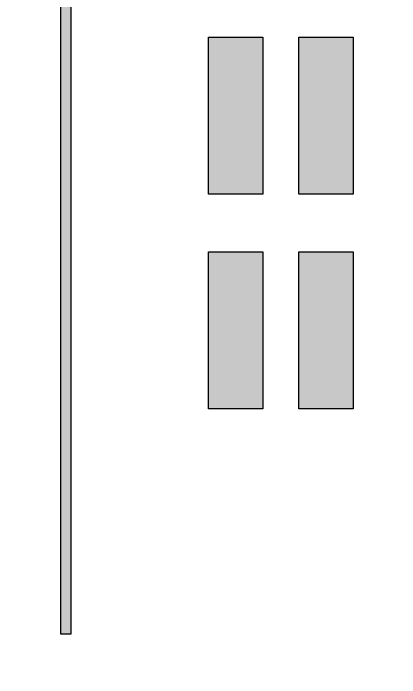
# Model space of a CAD drawing. Header units: inches. Extents: x 0 to 114300, y 0 to 114300.
# Drawn here: x 26926 to 30529, y 42227 to 48428 of the extents above; entities that cross this region are included whole.
import ezdxf

# ---------------------------------------------------------------- set-up
doc = ezdxf.new("R2010")
doc.units = ezdxf.units.IN
doc.header["$MEASUREMENT"] = 0

msp = doc.modelspace()

# ---------------------------------------------------------------- hatches: boundary and pattern name
h = msp.add_hatch()
h.set_pattern_fill('ANSI31', color=256, scale=100)
h.set_pattern_definition([(45, (-3636.991615157837, -6349.999986349467), (-8.838834764831843, 8.838834764831843), [])])
h.paths.add_polyline_path([(114299.999984239, 1.36505186674e-05), (-1.57610338647e-05, 1.36505368573e-05), (-1.57610047609e-05, 114300.0000136505), (114299.999984239, 114300.0000136505)])
edge = h.paths.add_edge_path(flags=16)
edge.add_arc((57149.99912417756, 57150.00082753434), 50800, 288.35843707481706, 529.7953069524029, ccw=False)
edge.add_line((73149.9991241775, 8935.480193185991), (41149.9991241776, 8935.480193186))
edge.add_arc((57149.99912417756, 57150.00082753434), 50800, 190.2046930475971, 251.641562925183, ccw=False)
edge.add_arc((57149.9991244257, 57150.00082761668), 50800.00000025876, 169.795306952608, 190.2046930475971, ccw=False)
h = msp.add_hatch(color=256)
h.dxf.hatch_style = 1
h.paths.add_polyline_path([(86238.69154882117, 53635.02823516601), (86138.69154882117, 53635.02823516601), (86138.69154882117, 42635.02823516601), (86238.69154882117, 42635.02823516601)])
h.paths.add_polyline_path([(29381.06585941429, 41972.92830877018), (84381.06585941429, 41972.92830877018), (84381.06585941429, 41872.92830877018), (29381.06585941429, 41872.92830877018)])
h.paths.add_polyline_path([(86312.6549022278, 40561.41721670938), (86212.6549022278, 40561.41721670938), (86212.6549022278, 29561.41721670938), (86312.6549022278, 29561.41721670938)])
h.paths.add_polyline_path([(27466.07888879685, 53635.02823516601), (27366.07888879685, 53635.02823516601), (27366.07888879685, 42635.02823516601), (27466.07888879685, 42635.02823516601)])
h.paths.add_polyline_path([(27540.04224220349, 40561.41721670938), (27440.04224220349, 40561.41721670938), (27440.04224220349, 29561.41721670938), (27540.04224220349, 29561.41721670938)])
h.paths.add_polyline_path([(27540.04224220349, 27481.97453090901), (27440.04224220349, 27481.97453090901), (27440.04224220349, 16481.974530909), (27540.04224220349, 16481.974530909)])
h.paths.add_polyline_path([(29455.02921282093, 28899.31729031357), (84455.02921282093, 28899.31729031357), (84455.02921282093, 28799.31729031357), (29455.02921282093, 28799.31729031357)])
h.paths.add_polyline_path([(86312.6549022278, 27481.97453090901), (86212.6549022278, 27481.97453090901), (86212.6549022278, 16481.974530909), (86312.6549022278, 16481.974530909)])
h.paths.add_polyline_path([(29455.02921282093, 15819.8746045132), (84455.02921282093, 15819.8746045132), (84455.02921282093, 15719.8746045132), (29455.02921282093, 15719.8746045132)])
h = msp.add_hatch()
h.set_pattern_fill('ANSI31', color=256)
h.set_pattern_definition([(45, (288.5295126743258, -38982.83227227985), (-0.0883883476483185, 0.0883883476483185), [])])
h.paths.add_polyline_path([(29588.77064481646, 48205.4523157153), (30095.98857440498, 48205.4523157153), (30095.98857440498, 46741.20196416097), (29588.77064481646, 46741.20196416097)])
h.paths.add_polyline_path([(28745.5700397126, 48205.4523157153), (29252.78796930111, 48205.4523157153), (29252.78796930111, 46741.20196416097), (28745.5700397126, 46741.20196416097)])
h = msp.add_hatch()
h.set_pattern_fill('ANSI31', color=256)
h.set_pattern_definition([(45, (288.5295126743258, -40987.44901070641), (-0.0883883476483185, 0.0883883476483185), [])])
h.paths.add_polyline_path([(29588.77064481646, 46200.83557728873), (30095.98857440498, 46200.83557728873), (30095.98857440498, 44736.58522573443), (29588.77064481646, 44736.58522573443)])
h.paths.add_polyline_path([(28745.5700397126, 46200.83557728873), (29252.78796930111, 46200.83557728873), (29252.78796930111, 44736.58522573443), (28745.5700397126, 44736.58522573443)])

# ---------------------------------------------------------------- linework, layer by layer
for points in [[(27466.07888879685, 53635.02823516601), (27366.07888879685, 53635.02823516601), (27366.07888879685, 42635.02823516601), (27466.07888879685, 42635.02823516601)], [(28745.5700397126, 48205.4523157153), (29252.78796930111, 48205.4523157153), (29252.78796930111, 46741.20196416097), (28745.5700397126, 46741.20196416097)], [(29588.77064481646, 48205.4523157153), (30095.98857440498, 48205.4523157153), (30095.98857440498, 46741.20196416097), (29588.77064481646, 46741.20196416097)], [(28745.5700397126, 46200.83557728873), (29252.78796930111, 46200.83557728873), (29252.78796930111, 44736.58522573443), (28745.5700397126, 44736.58522573443)], [(29588.77064481646, 46200.83557728873), (30095.98857440498, 46200.83557728873), (30095.98857440498, 44736.58522573443), (29588.77064481646, 44736.58522573443)]]:
    msp.add_lwpolyline(points, close=True)

doc.saveas('drawing.dxf')
